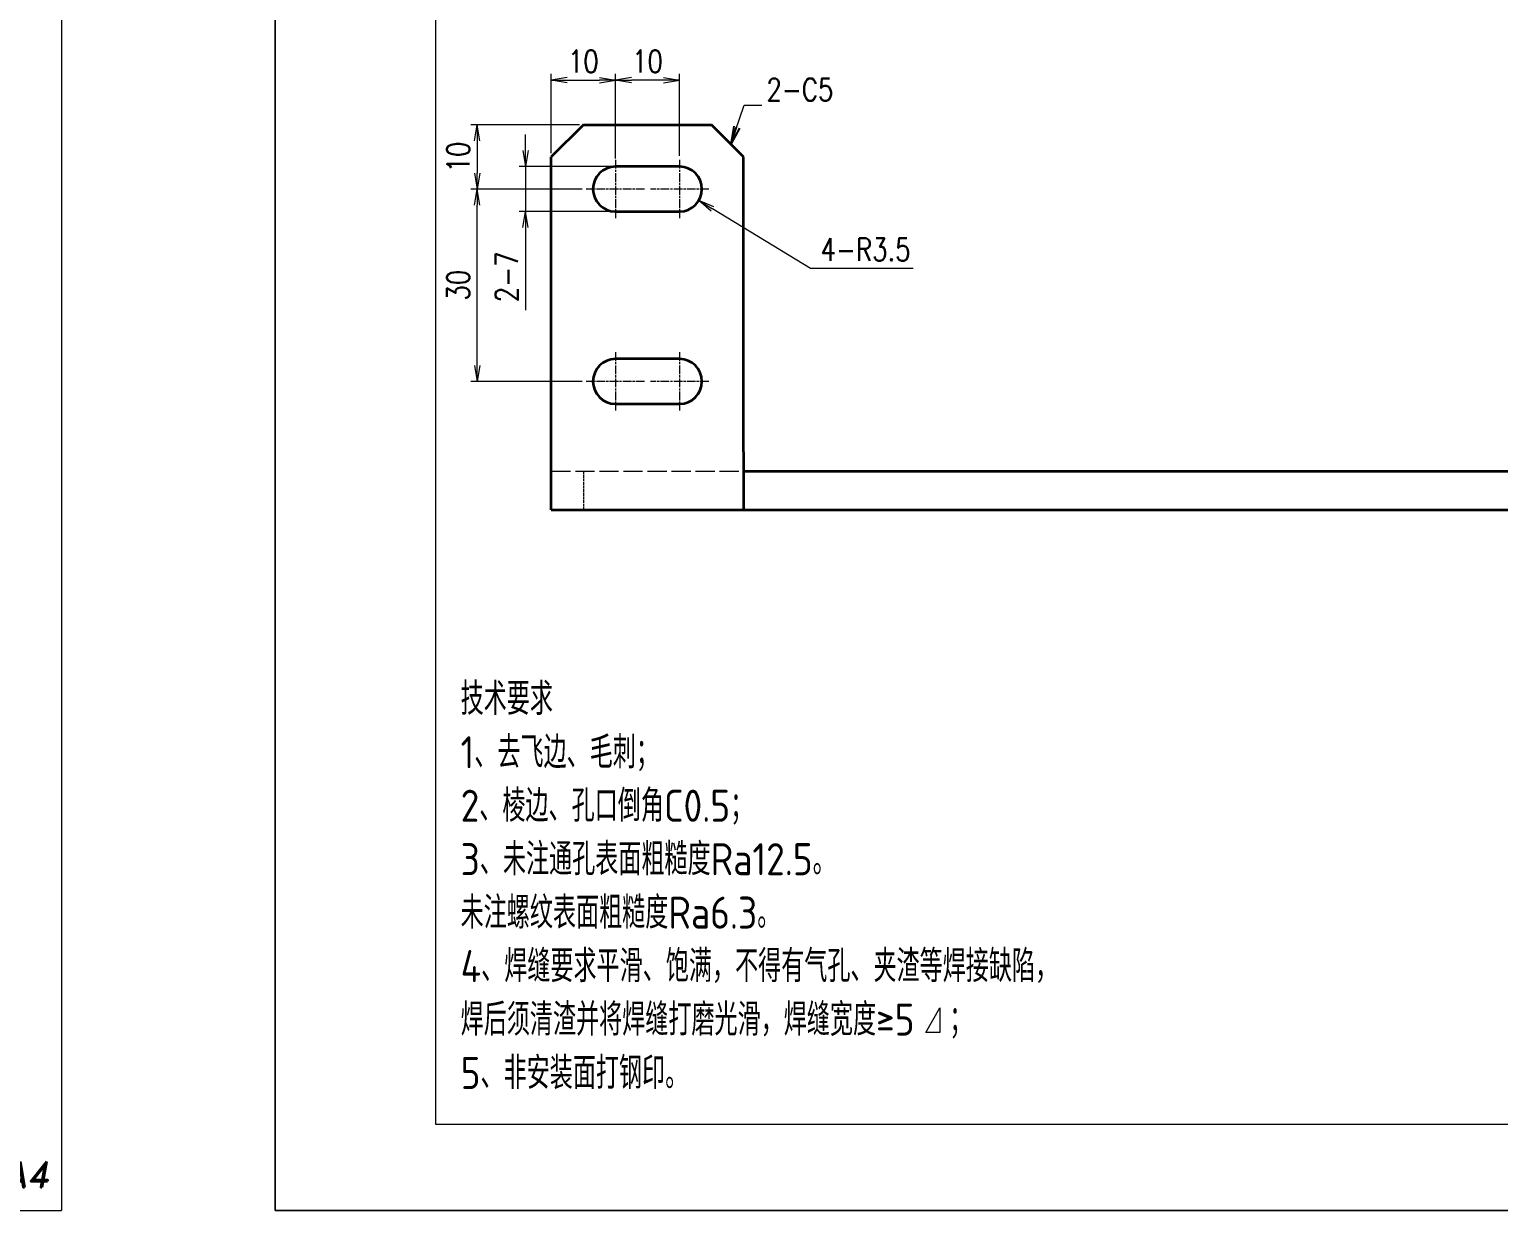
# Model space of a CAD drawing. Header units: inches. Extents: x 269 to 10986, y 1043 to 4337.
# Drawn here: x 8274 to 8503.2, y 1711.2 to 1895.4 of the extents above; entities that cross this region are included whole.
import ezdxf
from ezdxf.enums import TextEntityAlignment as Align

# ---------------------------------------------------------------- set-up
doc = ezdxf.new("R2010")
doc.units = ezdxf.units.IN
doc.header["$MEASUREMENT"] = 0
doc.linetypes.add('AM_ISO02W050x2', pattern=[3.75, 3, -0.75])
doc.linetypes.add('AM_ISO08W050x2', pattern=[9, 6, -0.75, 1.5, -0.75])
for name, color, linetype, lineweight in [('中心线', 2, 'AM_ISO08W050x2', 18), ('图框', 7, 'Continuous', 18), ('标注线', 3, 'Continuous', 18), ('粗实线', 7, 'Continuous', 35), ('虚线', 1, 'AM_ISO02W050x2', 18)]:
    doc.layers.add(name, color=color, linetype=linetype, lineweight=lineweight)
doc.layers.add('图\\M+19E79\\M+195B6\\M+18E9A', color=7, linetype='Continuous')
doc.layers.add('打印', color=7, linetype='Continuous', lineweight=15, plot=False)
doc.layers.add('打印-禁用', color=7, linetype='Continuous', lineweight=15, plot=False)
doc.styles.add('DIM', font='romans.shx', dxfattribs={"width": 0.8, "bigfont": 'bigfont.shx'})
doc.styles.add('机械长仿宋', font='gbenor.shx', dxfattribs={"height": 1, "bigfont": 'gbcbig.shx'})
doc.styles.add('标题\\M+18E9A', font='romand.shx', dxfattribs={"oblique": 10, "bigfont": 'bigfont.shx'})
doc.dimstyles.new('XR 1-1', dxfattribs={"dimtxt": 3.5, "dimasz": 2.5, "dimexe": 1, "dimexo": 0.625, "dimgap": 1.2, "dimtad": 1, "dimtoh": 1, "dimdsep": 46, "dimtxsty": 'DIM', "dimblk": 'OPEN', "dimcen": 0, "dimclrd": 8, "dimclre": 8, "dimclrt": 2, "dimazin": 2, "dimtfac": 0.5, "dimtmove": 0, "dimatfit": 3, "dimldrblk": 'OPEN', "dimfxl": 0, "dimtolj": 2, "dimlwd": 18, "dimlwe": 18, "dimarcsym": 0})
doc.dimstyles.new('XR 1-1$0', dxfattribs={"dimtxt": 3.5, "dimasz": 2.5, "dimexe": 1, "dimexo": 0.625, "dimgap": 1.2, "dimtad": 1, "dimzin": 9, "dimdsep": 46, "dimtxsty": 'DIM', "dimblk": 'OPEN', "dimcen": 0, "dimclrd": 8, "dimclre": 8, "dimclrt": 2, "dimazin": 2, "dimtfac": 0.5, "dimtmove": 0, "dimatfit": 3, "dimldrblk": 'OPEN', "dimfxl": 0, "dimtolj": 2, "dimlwd": 18, "dimlwe": 18, "dimarcsym": 0})
doc.dimstyles.new('XR 1-1$4', dxfattribs={"dimtxt": 3.5, "dimasz": 2.5, "dimexe": 1, "dimexo": 0.625, "dimgap": 1.2, "dimtad": 1, "dimtoh": 1, "dimdsep": 46, "dimtxsty": 'DIM', "dimblk": 'OPEN', "dimcen": 0, "dimclrd": 8, "dimclre": 8, "dimclrt": 2, "dimazin": 2, "dimtfac": 0.5, "dimtofl": 0, "dimtmove": 0, "dimatfit": 3, "dimldrblk": 'OPEN', "dimfxl": 0, "dimtolj": 2, "dimlwd": 18, "dimlwe": 18, "dimarcsym": 0})

# ---------------------------------------------------------------- blocks, each defined once
blk = doc.blocks.new('GZDEH零件A3图框V01版')
at = {"layer": '图框', "linetype": 'Continuous'}
for p, q in [((2882.49, -1554.46), (2882.49, -1832.96)), ((2882.49, -1832.96), (3272.49, -1832.96))]:
    blk.add_line(p, q, dxfattribs=at)
at = {"layer": '打印-禁用', "linetype": 'Continuous'}
for p, q in [((2857.49, -1549.46), (2857.49, -1846.46)), ((2857.49, -1846.46), (3277.49, -1846.46))]:
    blk.add_line(p, q, dxfattribs=at)
blk = doc.blocks.new('DEH A3')
at = {"layer": '图框'}
blk.add_blockref('GZDEH零件A3图框V01版', (-2857.49, 1846.46), dxfattribs=at)
blk = doc.blocks.new('GZDEH零件A4图框V01版')
at = {"layer": '打印-禁用', "linetype": 'Continuous'}
for p in [(210, 297), (0, 0)]:
    blk.add_line(p, (210, 0), dxfattribs=at)
at = {"layer": '图\\M+19E79\\M+195B6\\M+18E9A', "color": 7, "style": '标题\\M+18E9A', "oblique": 10}
blk.add_text('A4', height=4, dxfattribs=at).set_placement((204.57, 5.66), align=Align.MIDDLE)
blk = doc.blocks.new('DEH A4')
at = {"layer": '图框'}
blk.add_blockref('GZDEH零件A4图框V01版', (0, 0), dxfattribs=at)
blk = doc.blocks.new('HJ')
at = {"layer": '标注线', "color": 2, "linetype": 'ByBlock', "lineweight": 9}
for p, q in [((0, 0), (4.34, 7.65)), ((4.34, 7.65), (4.34, 0)), ((4.34, 0), (0, 0))]:
    blk.add_line(p, q, dxfattribs=at)
blk = doc.blocks.new('_Open')
at = {"color": 0, "linetype": 'ByBlock', "lineweight": -2}
for p, q in [((-1, 0.167), (0, 0)), ((-1, -0.167), (0, 0)), ((0, 0), (-1, 0))]:
    blk.add_line(p, q, dxfattribs=at)
blk = doc.blocks.new('*D742')
at = {"layer": 'Defpoints', "color": 0, "transparency": 16777216}
for p in [(8360.42, 1880.54), (8343.85, 1870.54), (8360.42, 1870.54)]:
    blk.add_point(p, dxfattribs=at)
at = {"layer": '标注线', "color": 8, "lineweight": 18, "transparency": 16777216}
for p, q in [((8359.8, 1880.54), (8342.85, 1880.54)), ((8343.85, 1878.04), (8343.85, 1873.04)), ((8359.8, 1870.54), (8342.85, 1870.54))]:
    blk.add_line(p, q, dxfattribs=at)
at = {"layer": '标注线', "color": 8, "lineweight": 18, "transparency": 16777216, "xscale": 2.5, "yscale": 2.5, "zscale": 2.5}
for p, rotation in [((8343.85, 1880.54), 90), ((8343.85, 1870.54), 270)]:
    blk.add_blockref('_Open', p, dxfattribs=dict(at, rotation=rotation))
at = {"layer": '标注线', "color": 2, "transparency": 16777216, "insert": (8340.9, 1875.54), "char_height": 3.5, "attachment_point": 5, "rotation": 90, "style": 'DIM'}
blk.add_mtext('\\A2;10', dxfattribs=at)
blk = doc.blocks.new('*D743')
at = {"layer": 'Defpoints', "color": 0, "transparency": 16777216}
for p in [(8343.85, 1870.54), (8360.87, 1870.54), (8360.87, 1840.54)]:
    blk.add_point(p, dxfattribs=at)
at = {"layer": '标注线', "color": 8, "lineweight": 18, "transparency": 16777216}
for p, q in [((8360.25, 1870.54), (8342.85, 1870.54)), ((8343.85, 1843.04), (8343.85, 1868.04)), ((8360.25, 1840.54), (8342.85, 1840.54))]:
    blk.add_line(p, q, dxfattribs=at)
at = {"layer": '标注线', "color": 8, "lineweight": 18, "transparency": 16777216, "xscale": 2.5, "yscale": 2.5, "zscale": 2.5}
for p, rotation in [((8343.85, 1870.54), 90), ((8343.85, 1840.54), 270)]:
    blk.add_blockref('_Open', p, dxfattribs=dict(at, rotation=rotation))
at = {"layer": '标注线', "color": 2, "transparency": 16777216, "insert": (8340.9, 1855.54), "char_height": 3.5, "attachment_point": 5, "rotation": 90, "style": 'DIM'}
blk.add_mtext('\\A2;30', dxfattribs=at)
blk = doc.blocks.new('*D744')
at = {"layer": 'Defpoints', "color": 0, "transparency": 16777216}
for p in [(8365.42, 1874.04), (8351.42, 1867.04), (8365.42, 1867.04)]:
    blk.add_point(p, dxfattribs=at)
at = {"layer": '标注线', "color": 8, "lineweight": 18, "transparency": 16777216}
for p, q in [((8351.42, 1876.54), (8351.42, 1879.04)), ((8364.8, 1874.04), (8350.42, 1874.04)), ((8351.42, 1874.04), (8351.42, 1867.04)), ((8364.8, 1867.04), (8350.42, 1867.04)), ((8351.42, 1864.54), (8351.42, 1851.64))]:
    blk.add_line(p, q, dxfattribs=at)
at = {"layer": '标注线', "color": 8, "lineweight": 18, "transparency": 16777216, "xscale": 2.5, "yscale": 2.5, "zscale": 2.5}
for p, rotation in [((8351.42, 1874.04), 270), ((8351.42, 1867.04), 90)]:
    blk.add_blockref('_Open', p, dxfattribs=dict(at, rotation=rotation))
at = {"layer": '标注线', "color": 2, "transparency": 16777216, "insert": (8348.47, 1856.84), "char_height": 3.5, "attachment_point": 5, "rotation": 90, "style": 'DIM'}
blk.add_mtext('\\A2;{\\Fromans,bigfont|c134;2-}7', dxfattribs=at)
blk = doc.blocks.new('*D745')
at = {"layer": 'Defpoints', "color": 0, "transparency": 16777216}
for p in [(8365.42, 1887.51), (8355.42, 1875.54), (8365.42, 1875.54)]:
    blk.add_point(p, dxfattribs=at)
at = {"layer": '标注线', "color": 8, "lineweight": 18, "transparency": 16777216}
for p, q in [((8355.42, 1876.16), (8355.42, 1888.51)), ((8365.42, 1876.16), (8365.42, 1888.51)), ((8357.92, 1887.51), (8362.92, 1887.51))]:
    blk.add_line(p, q, dxfattribs=at)
at = {"layer": '标注线', "color": 8, "lineweight": 18, "transparency": 16777216, "xscale": 2.5, "yscale": 2.5, "zscale": 2.5, "rotation": 180}
blk.add_blockref('_Open', (8355.42, 1887.51), dxfattribs=at)
at = {"layer": '标注线', "color": 8, "lineweight": 18, "transparency": 16777216, "xscale": 2.5, "yscale": 2.5, "zscale": 2.5}
blk.add_blockref('_Open', (8365.42, 1887.51), dxfattribs=at)
at = {"layer": '标注线', "color": 2, "transparency": 16777216, "insert": (8360.42, 1890.46), "char_height": 3.5, "attachment_point": 5, "style": 'DIM'}
blk.add_mtext('\\A2;10', dxfattribs=at)
blk = doc.blocks.new('*D746')
at = {"layer": 'Defpoints', "color": 0, "transparency": 16777216}
for p in [(8365.42, 1887.51), (8375.42, 1875.09), (8365.42, 1874.66)]:
    blk.add_point(p, dxfattribs=at)
at = {"layer": '标注线', "color": 8, "lineweight": 18, "transparency": 16777216}
for p, q in [((8365.42, 1875.29), (8365.42, 1888.51)), ((8375.42, 1875.71), (8375.42, 1888.51)), ((8372.92, 1887.51), (8367.92, 1887.51))]:
    blk.add_line(p, q, dxfattribs=at)
at = {"layer": '标注线', "color": 8, "lineweight": 18, "transparency": 16777216, "xscale": 2.5, "yscale": 2.5, "zscale": 2.5, "rotation": 180}
blk.add_blockref('_Open', (8365.42, 1887.51), dxfattribs=at)
at = {"layer": '标注线', "color": 8, "lineweight": 18, "transparency": 16777216, "xscale": 2.5, "yscale": 2.5, "zscale": 2.5}
blk.add_blockref('_Open', (8375.42, 1887.51), dxfattribs=at)
at = {"layer": '标注线', "color": 2, "transparency": 16777216, "insert": (8370.42, 1890.46), "char_height": 3.5, "attachment_point": 5, "style": 'DIM'}
blk.add_mtext('\\A2;10', dxfattribs=at)
blk = doc.blocks.new('*D747')
at = {"layer": 'Defpoints', "color": 0, "transparency": 16777216}
for p in [(8375.42, 1870.54), (8378.42, 1868.73)]:
    blk.add_point(p, dxfattribs=at)
at = {"layer": '标注线', "color": 8, "lineweight": 18, "transparency": 16777216}
for p, q in [((8395.85, 1858.16), (8380.55, 1867.43)), ((8411.85, 1858.16), (8395.85, 1858.16))]:
    blk.add_line(p, q, dxfattribs=at)
at = {"layer": '标注线', "color": 8, "lineweight": 18, "transparency": 16777216, "xscale": 2.5, "yscale": 2.5, "zscale": 2.5, "rotation": 148.7929389432385}
blk.add_blockref('_Open', (8378.42, 1868.73), dxfattribs=at)
at = {"layer": '标注线', "color": 2, "transparency": 16777216, "insert": (8404.45, 1861.11), "char_height": 3.5, "attachment_point": 5, "style": 'DIM'}
blk.add_mtext('\\A2;{\\Fromans,bigfont|c134;4-}R3.5', dxfattribs=at)

msp = doc.modelspace()

# ---------------------------------------------------------------- linework, layer by layer
at = {"layer": '中心线', "ltscale": 0.227502}
for p, q in [((8365.422, 1875.089), (8365.422, 1865.989)), ((8375.422, 1875.089), (8375.422, 1865.989)), ((8365.422, 1845.089), (8365.422, 1835.989)), ((8375.422, 1845.089), (8375.422, 1835.989))]:
    msp.add_line(p, q, dxfattribs=at)
at = {"layer": '中心线', "ltscale": 0.2275}
for p, q in [((8369.972, 1870.539), (8360.872, 1870.539)), ((8379.972, 1870.539), (8370.872, 1870.539)), ((8369.972, 1840.539), (8360.872, 1840.539)), ((8379.972, 1840.539), (8370.872, 1840.539))]:
    msp.add_line(p, q, dxfattribs=at)
at = {"layer": '打印'}
msp.add_lwpolyline([(8312.365, 2008.236), (8732.365, 2008.236), (8732.365, 1711.236), (8312.365, 1711.236)], close=True, dxfattribs=at)
at = {"layer": '粗实线', "ltscale": 0.176777}
for p, q in [((8360.422, 1880.539), (8355.422, 1875.539)), ((8385.422, 1875.539), (8380.422, 1880.539))]:
    msp.add_line(p, q, dxfattribs=at)
at = {"layer": '粗实线'}
for p, q in [((8360.422, 1880.539), (8380.422, 1880.539)), ((8355.422, 1829.539), (8355.422, 1875.539)), ((8385.422, 1829.539), (8385.422, 1875.539)), ((8385.422, 1826.539), (8544.422, 1826.539)), ((8355.422, 1820.539), (8385.422, 1820.539)), ((8385.422, 1820.539), (8544.422, 1820.539))]:
    msp.add_line(p, q, dxfattribs=at)
at = {"layer": '粗实线', "ltscale": 0.25}
for p, q in [((8375.422, 1874.039), (8365.422, 1874.039)), ((8365.422, 1867.039), (8375.422, 1867.039)), ((8375.422, 1844.039), (8365.422, 1844.039)), ((8365.422, 1837.039), (8375.422, 1837.039))]:
    msp.add_line(p, q, dxfattribs=at)
at = {"layer": '粗实线', "ltscale": 0.225}
for p, q in [((8355.422, 1820.539), (8355.422, 1829.539)), ((8385.422, 1829.539), (8385.422, 1820.539))]:
    msp.add_line(p, q, dxfattribs=at)
at = {"layer": '粗实线'}
for centre, start, end in [((8365.422, 1870.539), 90, 270), ((8375.422, 1870.539), 270, 90), ((8365.422, 1840.539), 90, 270), ((8375.422, 1840.539), 270, 90)]:
    msp.add_arc(centre, 3.5, start, end, dxfattribs=at)
at = {"layer": '虚线'}
msp.add_line((8355.422, 1826.539), (8385.422, 1826.539), dxfattribs=at)
at = {"layer": '虚线', "ltscale": 0.15}
msp.add_line((8360.422, 1826.539), (8360.422, 1820.539), dxfattribs=at)

# ---------------------------------------------------------------- block references
at = {"layer": '图框'}
for name, p in [('DEH A4', (8068.997, 1711.236)), ('DEH A3', (8312.365, 1711.236))]:
    msp.add_blockref(name, p, dxfattribs=at)
at = {"layer": '标注线', "color": 7, "xscale": 0.5, "yscale": 0.5, "zscale": 0.5}
msp.add_blockref('HJ', (8413.862, 1739.008), dxfattribs=at)

# ---------------------------------------------------------------- texts
at = {"layer": '标注线', "color": 2, "insert": (8388.985, 1884.304), "char_height": 3.5, "attachment_point": 7, "style": 'DIM'}
msp.add_mtext('\\A2;{\\Fromans,bigfont|c134;2-}C5', dxfattribs=at)
at = {"layer": '标注线', "color": 2, "insert": (8341.278, 1730.167), "char_height": 5, "width": 114.82461, "attachment_point": 7, "style": '机械长仿宋'}
msp.add_mtext('\\A2;技术要求\\P1、去飞边、毛刺；\\P2、棱边、孔口倒角C0.5；\\P3、未注通孔表面粗糙度Ra12.5。\\P未注螺纹表面粗糙度Ra6.3。\\P{\\A0;4、}焊缝要求平滑、饱满，不得有气孔、夹渣等焊接缺陷，\\P焊后须清渣并将焊缝打磨光滑，焊缝宽度≥5  ；\\P{\\A0;5、非安装面打钢印。}', dxfattribs=at)

# ---------------------------------------------------------------- dimensions: what is measured, and where the dimension line sits
at = {"layer": '标注线'}
for p1, p2, picture, middle in [((8355.422, 1875.539), (8365.422, 1875.539), '*D745', (8360.422, 1890.461)), ((8375.422, 1875.089), (8365.422, 1874.664), '*D746', (8370.422, 1890.461))]:
    dim = msp.add_linear_dim(base=(8365.422, 1887.511), p1=p1, p2=p2, dimstyle='XR 1-1$0', dxfattribs=at)
    dim.commit()
    dim.dimension.update_dxf_attribs({"geometry": picture, "text_midpoint": middle})
for p1, p2, picture, middle in [((8360.422, 1880.539), (8360.422, 1870.539), '*D742', (8340.896, 1875.539)), ((8360.872, 1840.539), (8360.872, 1870.539), '*D743', (8340.896, 1855.539))]:
    dim = msp.add_linear_dim(base=(8343.846, 1870.539), p1=p1, p2=p2, angle=90, dimstyle='XR 1-1$0', dxfattribs=at)
    dim.commit()
    dim.dimension.update_dxf_attribs({"geometry": picture, "text_midpoint": middle})
dim = msp.add_linear_dim(base=(8351.416, 1867.039), p1=(8365.422, 1874.039), p2=(8365.422, 1867.039), angle=90, text='{\\Fromans,bigfont|c134;2-}<>', dimstyle='XR 1-1$0', dxfattribs=at)
dim.commit()
dim.dimension.update_dxf_attribs({"geometry": '*D744', "text_midpoint": (8348.466, 1856.839)})
dim = msp.add_radius_dim(center=(8375.422, 1870.539), mpoint=(8378.415, 1868.726), text='{\\Fromans,bigfont|c134;4-}<>', dimstyle='XR 1-1$4', dxfattribs=at)
dim.commit()
dim.dimension.update_dxf_attribs({"geometry": '*D747', "text_midpoint": (8404.449, 1858.164), "dimtype": 164})

# ---------------------------------------------------------------- leaders
msp.add_leader([(8383.406, 1877.554), (8385.485, 1883.605), (8388.285, 1883.605)], dimstyle='XR 1-1', override={"dimasz": 2.8, "dimexe": 0.69965, "dimexo": 0.69965, "dimgap": 0.69965}, dxfattribs=at)

doc.saveas('drawing.dxf')
